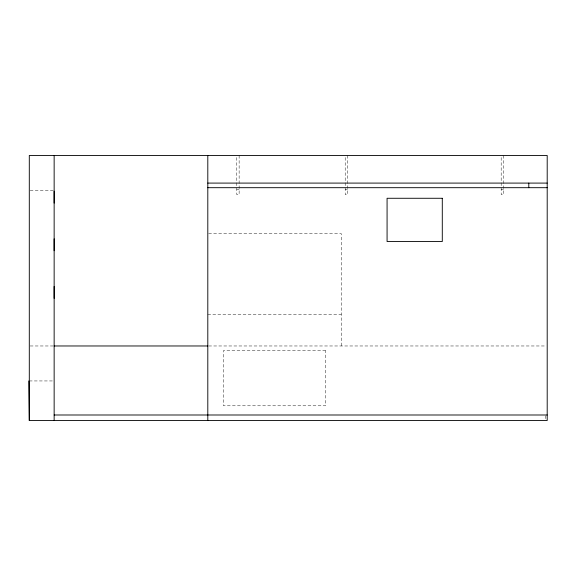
<?xml version="1.0" encoding="UTF-8"?>
<svg xmlns="http://www.w3.org/2000/svg" width="576" height="576" viewBox="0 0 576 576"><rect width="100%" height="100%" fill="white"/><g stroke="black" fill="none" stroke-linecap="round" stroke-linejoin="round"><path stroke-width="0.43" stroke-dasharray="2.88 2.16" d="M236.794 189.533L239.134 189.533M345.204 189.533L347.537 189.533M501.185 189.533L503.525 189.533M30.182 190.454L53.258 190.454M208.642 233.611L341.244 233.611L341.244 345.974M207.806 314.69L341.244 314.69M30.182 345.974L53.258 345.974M208.706 345.974L545.486 345.974M29.297 380.945L53.273 380.945M545.357 415.786L545.357 419.731M503.525 155.484L503.525 194.594L501.185 194.594L501.185 156.37M347.537 155.484L347.537 194.594L345.204 194.594L345.204 156.37M239.134 155.484L239.134 194.594L236.794 194.594L236.794 156.37M325.598 350.575L223.452 350.575L223.452 405.792L325.598 405.792L325.598 350.575"/><path stroke-width="0.86" d="M54.144 298.354L54.144 286.445M54.144 250.733L54.144 238.824M54.144 203.105L54.144 191.203M207.806 183.089L547.2 183.089M207.806 187.69L547.2 187.69M54.144 345.974L207.806 345.974M54.144 414.994L547.2 414.994M29.297 420.516L547.2 420.516L547.2 155.484L29.297 155.484L29.297 420.516L28.8 380.945M528.797 183.089L528.797 187.69M207.806 155.484L207.806 420.516M54.144 155.484L54.144 420.516M442.289 198.274L387.072 198.274L387.072 241.524L442.289 241.524L442.289 198.274"/></g></svg>
